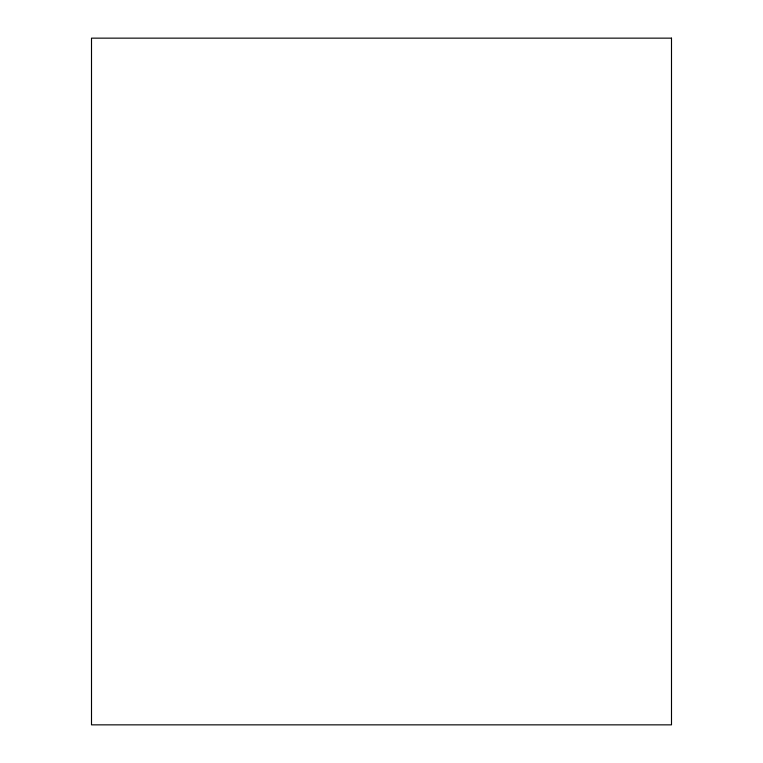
<?xml version="1.0" encoding="UTF-8"?>
<svg xmlns="http://www.w3.org/2000/svg" width="763" height="763" viewBox="0 0 763 763"><rect width="100%" height="100%" fill="white"/><g stroke="black" fill="none" stroke-linecap="round" stroke-linejoin="round"><path stroke-width="1.14" d="M671.497 38.15L91.503 38.15L91.503 724.85L671.497 724.85L671.497 38.15"/></g></svg>
